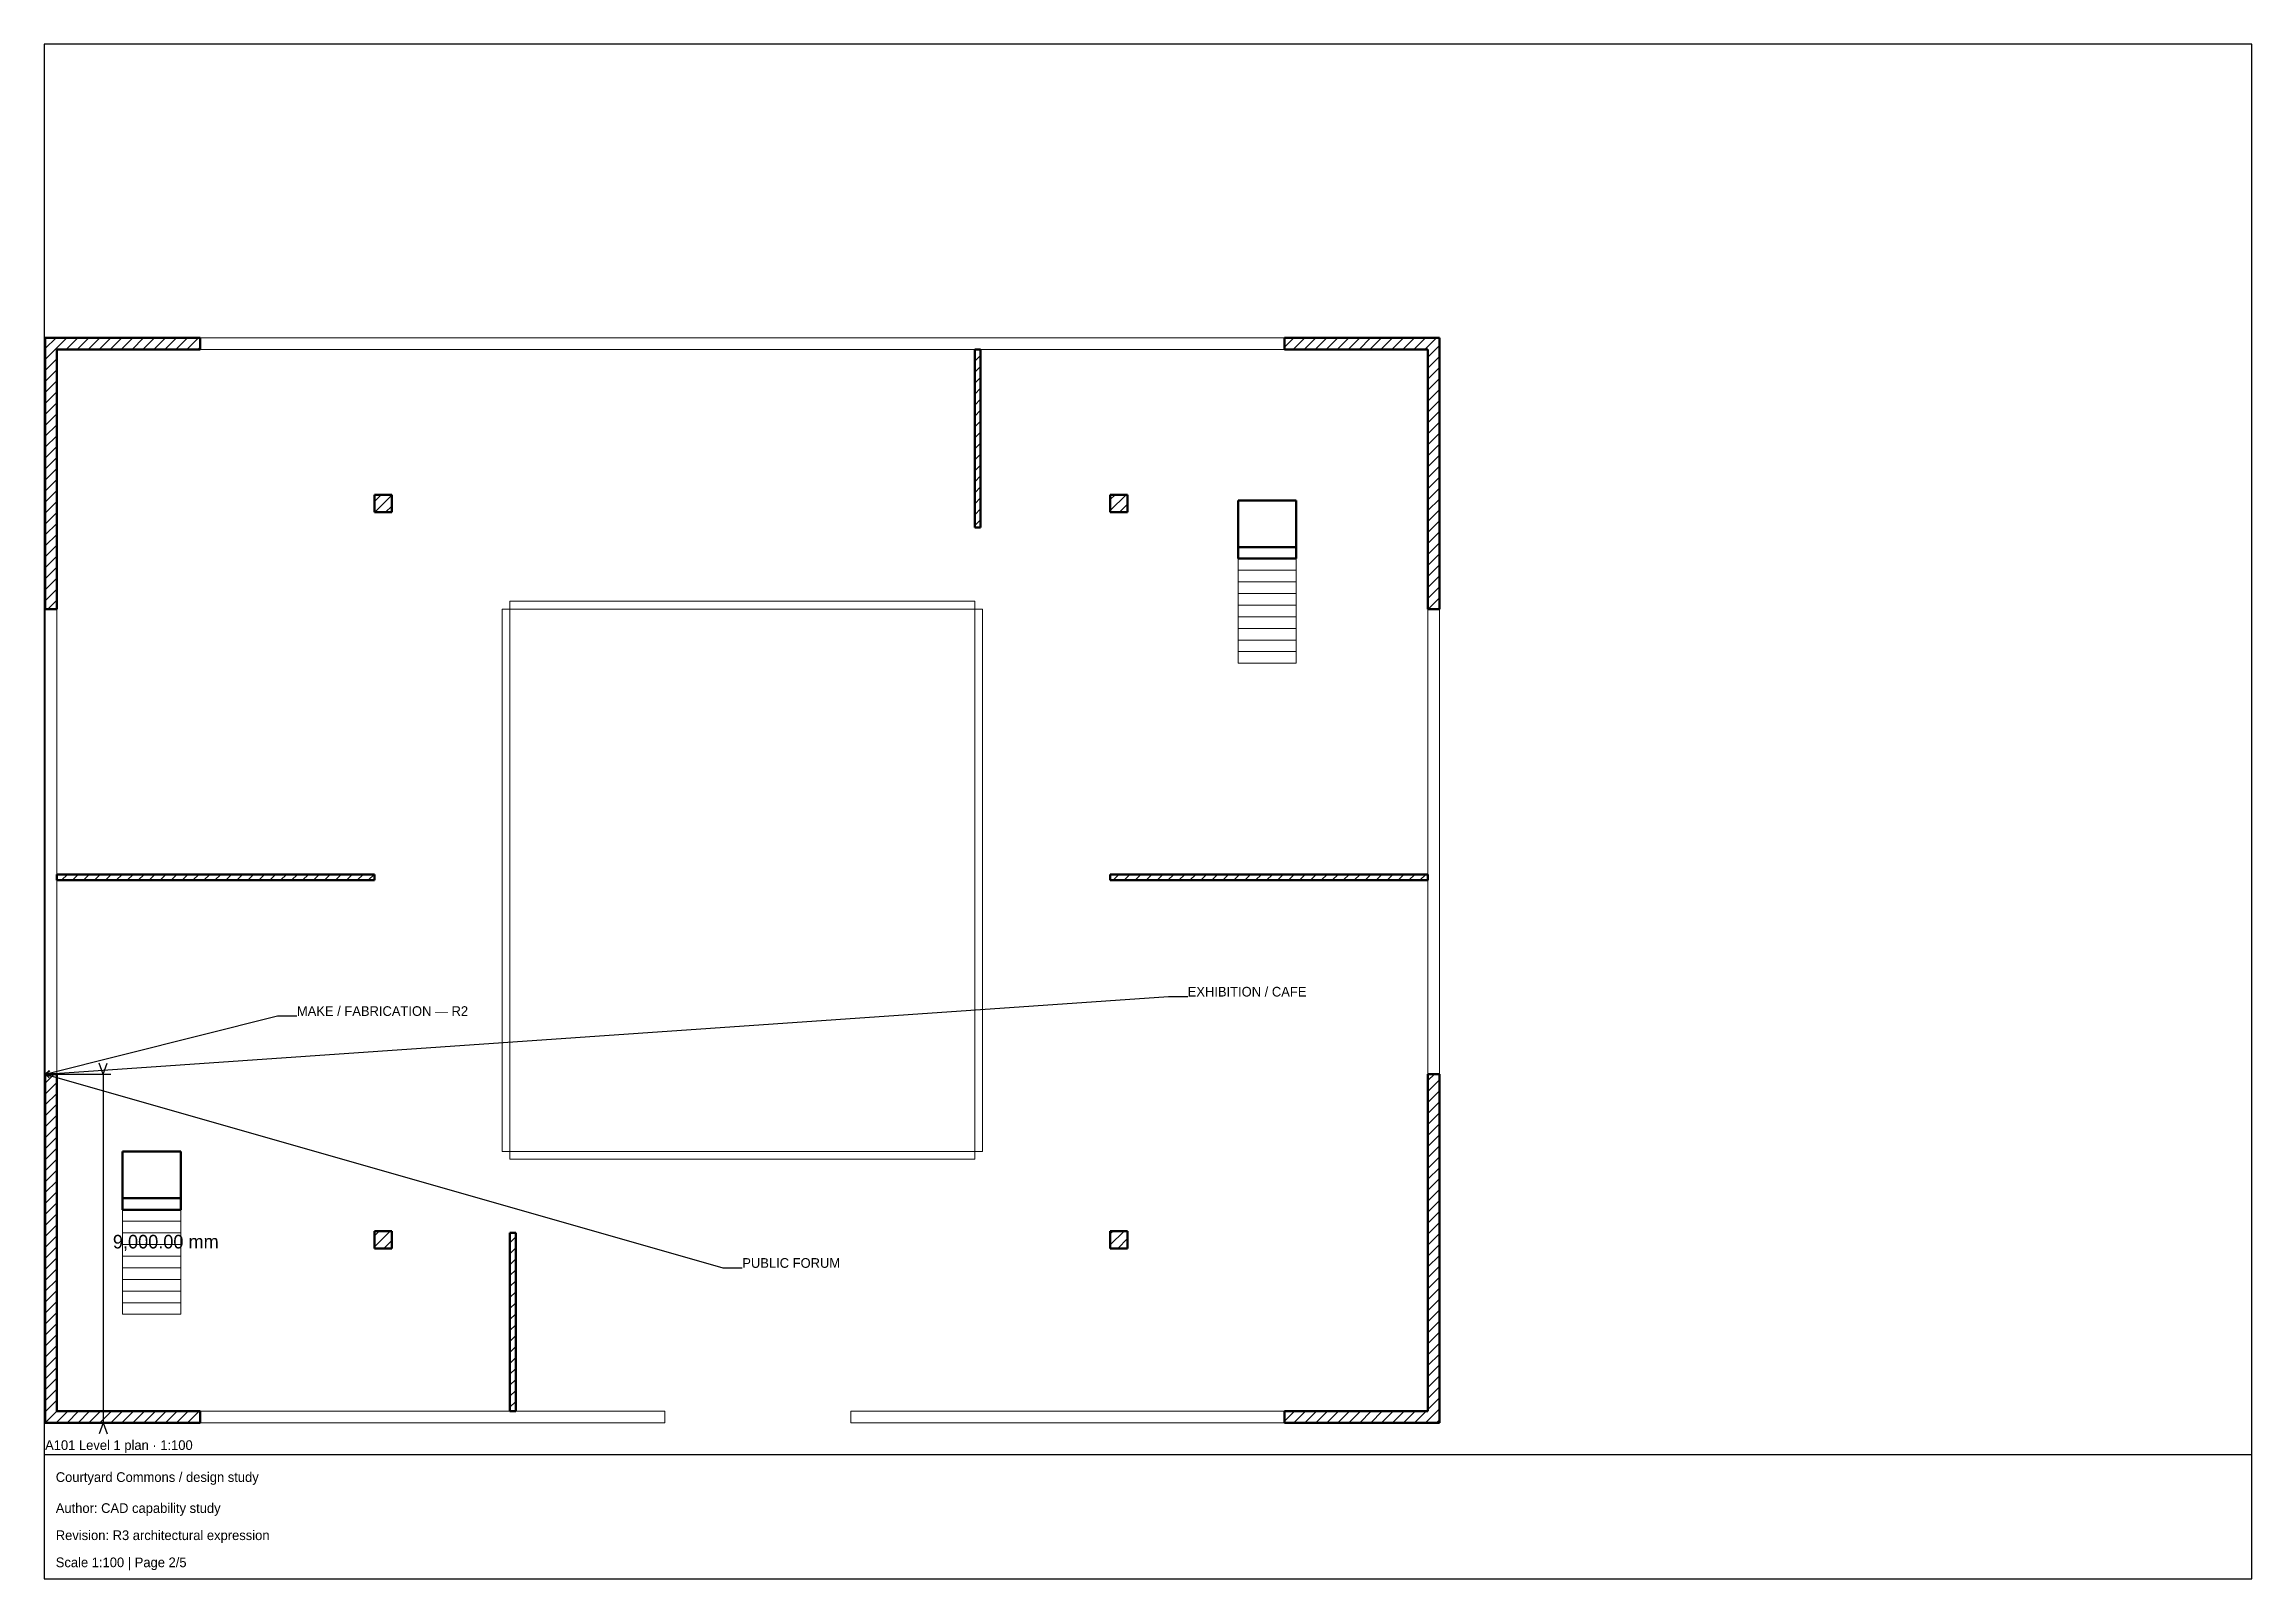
# Model space of a CAD drawing. Header units: millimetres. Extents: x 50626 to 51196, y 12 to 408.
import ezdxf

# ---------------------------------------------------------------- set-up
doc = ezdxf.new("R2010")
doc.units = ezdxf.units.MM
doc.layers.add('90 Derived drawings', color=7, linetype='CONTINUOUS', lineweight=25, true_color=0x202020)
doc.layers.add('Default', color=7, linetype='CONTINUOUS', lineweight=25, true_color=0x4f8cff)

msp = doc.modelspace()

# ---------------------------------------------------------------- linework, layer by layer
at = {"layer": '90 Derived drawings', "linetype": 'CONTINUOUS', "lineweight": 50, "true_color": 0x202020}
for p, q in [((50626.25, 332.25), (50626.25, 262.25)), ((50626.25, 332.25), (50666.25, 332.25)), ((50666.25, 332.25), (50666.25, 329.25)), ((50946.25, 332.25), (50946.25, 329.25)), ((50946.25, 332.25), (50986.25, 332.25)), ((50986.25, 332.25), (50986.25, 262.25)), ((50629.25, 329.25), (50629.25, 262.25)), ((50629.25, 329.25), (50666.25, 329.25)), ((50866.25, 329.25), (50866.25, 283.25)), ((50866.25, 329.25), (50867.75, 329.25)), ((50867.75, 329.25), (50867.75, 283.25)), ((50946.25, 329.25), (50983.25, 329.25)), ((50983.25, 329.25), (50983.25, 262.25)), ((50711.25, 291.75), (50711.25, 287.25)), ((50711.25, 291.75), (50715.75, 291.75)), ((50715.75, 291.75), (50715.75, 287.25)), ((50901.25, 291.75), (50901.25, 287.25)), ((50901.25, 291.75), (50905.75, 291.75)), ((50905.75, 291.75), (50905.75, 287.25)), ((50711.25, 287.25), (50715.75, 287.25)), ((50901.25, 287.25), (50905.75, 287.25)), ((50934.25, 290.25), (50934.25, 278.25)), ((50949.25, 290.25), (50934.25, 290.25)), ((50949.25, 290.25), (50949.25, 278.25)), ((50866.25, 283.25), (50867.75, 283.25)), ((50934.25, 278.25), (50934.25, 275.25)), ((50934.25, 278.25), (50949.25, 278.25)), ((50934.25, 275.25), (50949.25, 275.25)), ((50949.25, 278.25), (50949.25, 275.25)), ((50626.25, 262.25), (50629.25, 262.25)), ((50983.25, 262.25), (50986.25, 262.25)), ((50629.25, 193.75), (50629.25, 192.25)), ((50629.25, 193.75), (50711.25, 193.75)), ((50629.25, 192.25), (50711.25, 192.25)), ((50711.25, 193.75), (50711.25, 192.25)), ((50901.25, 193.75), (50901.25, 192.25)), ((50901.25, 193.75), (50983.25, 193.75)), ((50901.25, 192.25), (50983.25, 192.25)), ((50983.25, 193.75), (50983.25, 192.25)), ((50626.25, 142.25), (50626.25, 52.25)), ((50626.25, 142.25), (50629.25, 142.25)), ((50629.25, 142.25), (50629.25, 55.25)), ((50983.25, 142.25), (50983.25, 55.25)), ((50983.25, 142.25), (50986.25, 142.25)), ((50986.25, 142.25), (50986.25, 52.25)), ((50646.25, 122.25), (50646.25, 110.25)), ((50661.25, 122.25), (50646.25, 122.25)), ((50661.25, 122.25), (50661.25, 110.25)), ((50646.25, 110.25), (50646.25, 107.25)), ((50646.25, 110.25), (50661.25, 110.25)), ((50661.25, 110.25), (50661.25, 107.25)), ((50646.25, 107.25), (50661.25, 107.25)), ((50711.25, 101.75), (50711.25, 97.25)), ((50711.25, 101.75), (50715.75, 101.75)), ((50711.25, 97.25), (50715.75, 97.25)), ((50715.75, 101.75), (50715.75, 97.25)), ((50746.25, 101.25), (50746.25, 55.25)), ((50746.25, 101.25), (50747.75, 101.25)), ((50747.75, 101.25), (50747.75, 55.25)), ((50901.25, 101.75), (50901.25, 97.25)), ((50901.25, 101.75), (50905.75, 101.75)), ((50901.25, 97.25), (50905.75, 97.25)), ((50905.75, 101.75), (50905.75, 97.25)), ((50626.25, 52.25), (50666.25, 52.25)), ((50629.25, 55.25), (50666.25, 55.25)), ((50666.25, 55.25), (50666.25, 52.25)), ((50746.25, 55.25), (50747.75, 55.25)), ((50946.25, 55.25), (50946.25, 52.25)), ((50946.25, 55.25), (50983.25, 55.25)), ((50946.25, 52.25), (50986.25, 52.25))]:
    msp.add_line(p, q, dxfattribs=at)
at = {"layer": '90 Derived drawings', "linetype": 'CONTINUOUS', "lineweight": 13, "true_color": 0x202020}
for p, q in [((50626.25, 326.61), (50631.89, 332.25)), ((50626.25, 329.44), (50629.06, 332.25)), ((50631.72, 329.25), (50634.72, 332.25)), ((50634.55, 329.25), (50637.55, 332.25)), ((50637.38, 329.25), (50640.38, 332.25)), ((50640.21, 329.25), (50643.21, 332.25)), ((50643.03, 329.25), (50646.03, 332.25)), ((50645.86, 329.25), (50648.86, 332.25)), ((50648.69, 329.25), (50651.69, 332.25)), ((50651.52, 329.25), (50654.52, 332.25)), ((50654.35, 329.25), (50657.35, 332.25)), ((50657.18, 329.25), (50660.18, 332.25)), ((50660.01, 329.25), (50663.01, 332.25)), ((50662.83, 329.25), (50665.83, 332.25)), ((50946.25, 329.82), (50948.68, 332.25)), ((50948.5, 329.25), (50951.5, 332.25)), ((50951.33, 329.25), (50954.33, 332.25)), ((50954.16, 329.25), (50957.16, 332.25)), ((50956.99, 329.25), (50959.99, 332.25)), ((50959.82, 329.25), (50962.82, 332.25)), ((50962.65, 329.25), (50965.65, 332.25)), ((50965.48, 329.25), (50968.48, 332.25)), ((50968.3, 329.25), (50971.3, 332.25)), ((50971.13, 329.25), (50974.13, 332.25)), ((50973.96, 329.25), (50976.96, 332.25)), ((50976.79, 329.25), (50979.79, 332.25)), ((50979.62, 329.25), (50982.62, 332.25)), ((50982.45, 329.25), (50985.45, 332.25)), ((50626.25, 323.78), (50629.25, 326.78)), ((50665.66, 329.25), (50666.25, 329.84)), ((50866.25, 329.02), (50866.48, 329.25)), ((50866.25, 326.19), (50867.75, 327.69)), ((50983.25, 327.23), (50986.25, 330.23)), ((50983.25, 324.4), (50986.25, 327.4)), ((50626.25, 320.95), (50629.25, 323.95)), ((50626.25, 318.12), (50629.25, 321.12)), ((50866.25, 323.36), (50867.75, 324.86)), ((50866.25, 320.53), (50867.75, 322.03)), ((50866.25, 317.71), (50867.75, 319.21)), ((50983.25, 321.57), (50986.25, 324.57)), ((50983.25, 318.74), (50986.25, 321.74)), ((50626.25, 315.29), (50629.25, 318.29)), ((50626.25, 312.47), (50629.25, 315.47)), ((50866.25, 314.88), (50867.75, 316.38)), ((50866.25, 312.05), (50867.75, 313.55)), ((50983.25, 315.91), (50986.25, 318.91)), ((50983.25, 313.08), (50986.25, 316.08)), ((50626.25, 309.64), (50629.25, 312.64)), ((50626.25, 306.81), (50629.25, 309.81)), ((50866.25, 309.22), (50867.75, 310.72)), ((50866.25, 306.39), (50867.75, 307.89)), ((50983.25, 310.26), (50986.25, 313.26)), ((50983.25, 307.43), (50986.25, 310.43)), ((50626.25, 303.98), (50629.25, 306.98)), ((50626.25, 301.15), (50629.25, 304.15)), ((50866.25, 303.56), (50867.75, 305.06)), ((50866.25, 300.74), (50867.75, 302.24)), ((50983.25, 304.6), (50986.25, 307.6)), ((50983.25, 301.77), (50986.25, 304.77)), ((50626.25, 298.32), (50629.25, 301.32)), ((50626.25, 295.49), (50629.25, 298.49)), ((50866.25, 297.91), (50867.75, 299.41)), ((50866.25, 295.08), (50867.75, 296.58)), ((50983.25, 298.94), (50986.25, 301.94)), ((50983.25, 296.11), (50986.25, 299.11)), ((50626.25, 292.67), (50629.25, 295.67)), ((50626.25, 289.84), (50629.25, 292.84)), ((50711.25, 289.99), (50713.01, 291.75)), ((50711.34, 287.25), (50715.75, 291.66)), ((50866.25, 292.25), (50867.75, 293.75)), ((50866.25, 289.42), (50867.75, 290.92)), ((50901.25, 287.65), (50905.35, 291.75)), ((50901.25, 290.48), (50902.52, 291.75)), ((50983.25, 293.28), (50986.25, 296.28)), ((50983.25, 290.46), (50986.25, 293.46)), ((50626.25, 287.01), (50629.25, 290.01)), ((50626.25, 284.18), (50629.25, 287.18)), ((50714.17, 287.25), (50715.75, 288.83)), ((50866.25, 286.59), (50867.75, 288.09)), ((50866.25, 283.76), (50867.75, 285.26)), ((50903.68, 287.25), (50905.75, 289.32)), ((50983.25, 287.63), (50986.25, 290.63)), ((50983.25, 284.8), (50986.25, 287.8)), ((50626.25, 281.35), (50629.25, 284.35)), ((50626.25, 278.52), (50629.25, 281.52)), ((50983.25, 281.97), (50986.25, 284.97)), ((50983.25, 279.14), (50986.25, 282.14)), ((50983.25, 276.31), (50986.25, 279.31)), ((50626.25, 275.7), (50629.25, 278.7)), ((50626.25, 272.87), (50629.25, 275.87)), ((50983.25, 273.49), (50986.25, 276.49)), ((50983.25, 270.66), (50986.25, 273.66)), ((50626.25, 270.04), (50629.25, 273.04)), ((50626.25, 267.21), (50629.25, 270.21)), ((50983.25, 267.83), (50986.25, 270.83)), ((50983.25, 265), (50986.25, 268)), ((50626.25, 264.38), (50629.25, 267.38)), ((50626.95, 262.25), (50629.25, 264.55)), ((50983.33, 262.25), (50986.25, 265.17)), ((50986.16, 262.25), (50986.25, 262.34)), ((50630.49, 192.25), (50631.99, 193.75)), ((50633.31, 192.25), (50634.81, 193.75)), ((50636.14, 192.25), (50637.64, 193.75)), ((50638.97, 192.25), (50640.47, 193.75)), ((50641.8, 192.25), (50643.3, 193.75)), ((50644.63, 192.25), (50646.13, 193.75)), ((50647.46, 192.25), (50648.96, 193.75)), ((50650.28, 192.25), (50651.78, 193.75)), ((50653.11, 192.25), (50654.61, 193.75)), ((50655.94, 192.25), (50657.44, 193.75)), ((50658.77, 192.25), (50660.27, 193.75)), ((50661.6, 192.25), (50663.1, 193.75)), ((50664.43, 192.25), (50665.93, 193.75)), ((50667.26, 192.25), (50668.76, 193.75)), ((50670.08, 192.25), (50671.58, 193.75)), ((50672.91, 192.25), (50674.41, 193.75)), ((50675.74, 192.25), (50677.24, 193.75)), ((50678.57, 192.25), (50680.07, 193.75)), ((50681.4, 192.25), (50682.9, 193.75)), ((50684.23, 192.25), (50685.73, 193.75)), ((50687.05, 192.25), (50688.55, 193.75)), ((50689.88, 192.25), (50691.38, 193.75)), ((50692.71, 192.25), (50694.21, 193.75)), ((50695.54, 192.25), (50697.04, 193.75)), ((50698.37, 192.25), (50699.87, 193.75)), ((50701.2, 192.25), (50702.7, 193.75)), ((50704.02, 192.25), (50705.52, 193.75)), ((50706.85, 192.25), (50708.35, 193.75)), ((50709.68, 192.25), (50711.18, 193.75)), ((50902.01, 192.25), (50903.51, 193.75)), ((50904.84, 192.25), (50906.34, 193.75)), ((50907.67, 192.25), (50909.17, 193.75)), ((50910.5, 192.25), (50912, 193.75)), ((50913.33, 192.25), (50914.83, 193.75)), ((50916.16, 192.25), (50917.66, 193.75)), ((50918.99, 192.25), (50920.49, 193.75)), ((50921.81, 192.25), (50923.31, 193.75)), ((50924.64, 192.25), (50926.14, 193.75)), ((50927.47, 192.25), (50928.97, 193.75)), ((50930.3, 192.25), (50931.8, 193.75)), ((50933.13, 192.25), (50934.63, 193.75)), ((50935.96, 192.25), (50937.46, 193.75)), ((50938.78, 192.25), (50940.28, 193.75)), ((50941.61, 192.25), (50943.11, 193.75)), ((50944.44, 192.25), (50945.94, 193.75)), ((50947.27, 192.25), (50948.77, 193.75)), ((50950.1, 192.25), (50951.6, 193.75)), ((50952.93, 192.25), (50954.43, 193.75)), ((50955.75, 192.25), (50957.25, 193.75)), ((50958.58, 192.25), (50960.08, 193.75)), ((50961.41, 192.25), (50962.91, 193.75)), ((50964.24, 192.25), (50965.74, 193.75)), ((50967.07, 192.25), (50968.57, 193.75)), ((50969.9, 192.25), (50971.4, 193.75)), ((50972.73, 192.25), (50974.23, 193.75)), ((50975.55, 192.25), (50977.05, 193.75)), ((50978.38, 192.25), (50979.88, 193.75)), ((50981.21, 192.25), (50982.71, 193.75)), ((50626.25, 139.93), (50628.57, 142.25)), ((50626.25, 137.1), (50629.25, 140.1)), ((50626.25, 134.27), (50629.25, 137.27)), ((50983.25, 140.55), (50984.95, 142.25)), ((50983.25, 137.72), (50986.25, 140.72)), ((50983.25, 134.89), (50986.25, 137.89)), ((50626.25, 131.45), (50629.25, 134.45)), ((50626.25, 128.62), (50629.25, 131.62)), ((50983.25, 132.06), (50986.25, 135.06)), ((50983.25, 129.24), (50986.25, 132.24)), ((50626.25, 125.79), (50629.25, 128.79)), ((50626.25, 122.96), (50629.25, 125.96)), ((50983.25, 126.41), (50986.25, 129.41)), ((50983.25, 123.58), (50986.25, 126.58)), ((50626.25, 120.13), (50629.25, 123.13)), ((50626.25, 117.3), (50629.25, 120.3)), ((50983.25, 120.75), (50986.25, 123.75)), ((50983.25, 117.92), (50986.25, 120.92)), ((50626.25, 114.48), (50629.25, 117.48)), ((50626.25, 111.65), (50629.25, 114.65)), ((50983.25, 115.09), (50986.25, 118.09)), ((50983.25, 112.27), (50986.25, 115.27)), ((50626.25, 108.82), (50629.25, 111.82)), ((50626.25, 105.99), (50629.25, 108.99)), ((50983.25, 109.44), (50986.25, 112.44)), ((50983.25, 106.61), (50986.25, 109.61)), ((50626.25, 103.16), (50629.25, 106.16)), ((50626.25, 100.33), (50629.25, 103.33)), ((50983.25, 103.78), (50986.25, 106.78)), ((50983.25, 100.95), (50986.25, 103.95)), ((50626.25, 97.5), (50629.25, 100.5)), ((50626.25, 94.68), (50629.25, 97.68)), ((50711.25, 97.65), (50715.35, 101.75)), ((50711.25, 100.48), (50712.52, 101.75)), ((50713.68, 97.25), (50715.75, 99.32)), ((50746.25, 98.71), (50747.75, 100.21)), ((50746.25, 95.88), (50747.75, 97.38)), ((50901.25, 98.15), (50904.85, 101.75)), ((50901.25, 100.98), (50902.02, 101.75)), ((50903.18, 97.25), (50905.75, 99.82)), ((50983.25, 98.12), (50986.25, 101.12)), ((50983.25, 95.29), (50986.25, 98.29)), ((50626.25, 91.85), (50629.25, 94.85)), ((50626.25, 89.02), (50629.25, 92.02)), ((50746.25, 93.05), (50747.75, 94.55)), ((50746.25, 90.23), (50747.75, 91.73)), ((50983.25, 92.47), (50986.25, 95.47)), ((50983.25, 89.64), (50986.25, 92.64)), ((50626.25, 86.19), (50629.25, 89.19)), ((50626.25, 83.36), (50629.25, 86.36)), ((50746.25, 87.4), (50747.75, 88.9)), ((50746.25, 84.57), (50747.75, 86.07)), ((50983.25, 86.81), (50986.25, 89.81)), ((50983.25, 83.98), (50986.25, 86.98)), ((50626.25, 80.53), (50629.25, 83.53)), ((50626.25, 77.71), (50629.25, 80.71)), ((50746.25, 81.74), (50747.75, 83.24)), ((50746.25, 78.91), (50747.75, 80.41)), ((50983.25, 81.15), (50986.25, 84.15)), ((50983.25, 78.32), (50986.25, 81.32)), ((50626.25, 74.88), (50629.25, 77.88)), ((50626.25, 72.05), (50629.25, 75.05)), ((50746.25, 76.08), (50747.75, 77.58)), ((50746.25, 73.26), (50747.75, 74.76)), ((50983.25, 75.5), (50986.25, 78.5)), ((50983.25, 72.67), (50986.25, 75.67)), ((50626.25, 69.22), (50629.25, 72.22)), ((50626.25, 66.39), (50629.25, 69.39)), ((50746.25, 70.43), (50747.75, 71.93)), ((50746.25, 67.6), (50747.75, 69.1)), ((50983.25, 69.84), (50986.25, 72.84)), ((50983.25, 67.01), (50986.25, 70.01)), ((50626.25, 63.56), (50629.25, 66.56)), ((50626.25, 60.74), (50629.25, 63.74)), ((50746.25, 64.77), (50747.75, 66.27)), ((50746.25, 61.94), (50747.75, 63.44)), ((50983.25, 64.18), (50986.25, 67.18)), ((50983.25, 61.35), (50986.25, 64.35)), ((50626.25, 57.91), (50629.25, 60.91)), ((50626.25, 55.08), (50629.25, 58.08)), ((50746.25, 59.11), (50747.75, 60.61)), ((50746.25, 56.28), (50747.75, 57.78)), ((50983.25, 58.53), (50986.25, 61.53)), ((50983.25, 55.7), (50986.25, 58.7)), ((50626.25, 52.25), (50629.25, 55.25)), ((50629.08, 52.25), (50632.08, 55.25)), ((50631.91, 52.25), (50634.91, 55.25)), ((50634.74, 52.25), (50637.74, 55.25)), ((50637.56, 52.25), (50640.56, 55.25)), ((50640.39, 52.25), (50643.39, 55.25)), ((50643.22, 52.25), (50646.22, 55.25)), ((50646.05, 52.25), (50649.05, 55.25)), ((50648.88, 52.25), (50651.88, 55.25)), ((50651.71, 52.25), (50654.71, 55.25)), ((50654.53, 52.25), (50657.53, 55.25)), ((50657.36, 52.25), (50660.36, 55.25)), ((50660.19, 52.25), (50663.19, 55.25)), ((50663.02, 52.25), (50666.02, 55.25)), ((50665.85, 52.25), (50666.25, 52.65)), ((50946.25, 52.64), (50948.86, 55.25)), ((50948.69, 52.25), (50951.69, 55.25)), ((50951.52, 52.25), (50954.52, 55.25)), ((50954.35, 52.25), (50957.35, 55.25)), ((50957.18, 52.25), (50960.18, 55.25)), ((50960, 52.25), (50963, 55.25)), ((50962.83, 52.25), (50965.83, 55.25)), ((50965.66, 52.25), (50968.66, 55.25)), ((50968.49, 52.25), (50971.49, 55.25)), ((50971.32, 52.25), (50974.32, 55.25)), ((50974.15, 52.25), (50977.15, 55.25)), ((50976.97, 52.25), (50979.97, 55.25)), ((50979.8, 52.25), (50982.8, 55.25)), ((50982.63, 52.25), (50986.25, 55.87)), ((50985.46, 52.25), (50986.25, 53.04))]:
    msp.add_line(p, q, dxfattribs=at)
at = {"layer": '90 Derived drawings', "linetype": 'CONTINUOUS', "lineweight": 18, "true_color": 0x202020}
for p, q in [((50666.25, 332.25), (50946.25, 332.25)), ((50666.25, 329.25), (50866.25, 329.25)), ((50867.75, 329.25), (50946.25, 329.25)), ((50934.25, 275.25), (50934.25, 272.25)), ((50949.25, 275.25), (50949.25, 272.25)), ((50934.25, 272.25), (50934.25, 269.25)), ((50934.25, 272.25), (50949.25, 272.25)), ((50934.25, 269.25), (50934.25, 266.25)), ((50934.25, 269.25), (50949.25, 269.25)), ((50949.25, 272.25), (50949.25, 269.25)), ((50949.25, 269.25), (50949.25, 266.25)), ((50626.25, 262.25), (50626.25, 142.25)), ((50629.25, 262.25), (50629.25, 193.75)), ((50744.25, 122.25), (50744.25, 262.25)), ((50744.25, 262.25), (50746.25, 262.25)), ((50746.25, 262.25), (50746.25, 264.25)), ((50746.25, 264.25), (50866.25, 264.25)), ((50746.25, 262.25), (50866.25, 262.25)), ((50746.25, 122.25), (50746.25, 262.25)), ((50866.25, 262.25), (50866.25, 264.25)), ((50866.25, 122.25), (50866.25, 262.25)), ((50866.25, 262.25), (50868.25, 262.25)), ((50868.25, 122.25), (50868.25, 262.25)), ((50934.25, 266.25), (50934.25, 263.25)), ((50934.25, 266.25), (50949.25, 266.25)), ((50934.25, 263.25), (50934.25, 260.25)), ((50934.25, 263.25), (50949.25, 263.25)), ((50949.25, 266.25), (50949.25, 263.25)), ((50949.25, 263.25), (50949.25, 260.25)), ((50983.25, 262.25), (50983.25, 193.75)), ((50986.25, 262.25), (50986.25, 142.25)), ((50934.25, 260.25), (50934.25, 257.25)), ((50934.25, 260.25), (50949.25, 260.25)), ((50934.25, 257.25), (50934.25, 254.25)), ((50934.25, 257.25), (50949.25, 257.25)), ((50949.25, 260.25), (50949.25, 257.25)), ((50949.25, 257.25), (50949.25, 254.25)), ((50934.25, 254.25), (50934.25, 251.25)), ((50934.25, 254.25), (50949.25, 254.25)), ((50934.25, 251.25), (50934.25, 248.25)), ((50934.25, 251.25), (50949.25, 251.25)), ((50949.25, 254.25), (50949.25, 251.25)), ((50949.25, 251.25), (50949.25, 248.25)), ((50934.25, 248.25), (50949.25, 248.25)), ((50629.25, 192.25), (50629.25, 142.25)), ((50983.25, 192.25), (50983.25, 142.25)), ((50744.25, 122.25), (50746.25, 122.25)), ((50746.25, 120.25), (50746.25, 122.25)), ((50746.25, 122.25), (50866.25, 122.25)), ((50746.25, 120.25), (50866.25, 120.25)), ((50866.25, 120.25), (50866.25, 122.25)), ((50866.25, 122.25), (50868.25, 122.25)), ((50646.25, 107.25), (50646.25, 104.25)), ((50646.25, 104.25), (50646.25, 101.25)), ((50646.25, 104.25), (50661.25, 104.25)), ((50661.25, 107.25), (50661.25, 104.25)), ((50661.25, 104.25), (50661.25, 101.25)), ((50646.25, 101.25), (50646.25, 98.25)), ((50646.25, 101.25), (50661.25, 101.25)), ((50646.25, 98.25), (50646.25, 95.25)), ((50646.25, 98.25), (50661.25, 98.25)), ((50661.25, 101.25), (50661.25, 98.25)), ((50661.25, 98.25), (50661.25, 95.25)), ((50646.25, 95.25), (50646.25, 92.25)), ((50646.25, 95.25), (50661.25, 95.25)), ((50646.25, 92.25), (50646.25, 89.25)), ((50646.25, 92.25), (50661.25, 92.25)), ((50661.25, 95.25), (50661.25, 92.25)), ((50661.25, 92.25), (50661.25, 89.25)), ((50646.25, 89.25), (50646.25, 86.25)), ((50646.25, 89.25), (50661.25, 89.25)), ((50646.25, 86.25), (50646.25, 83.25)), ((50646.25, 86.25), (50661.25, 86.25)), ((50661.25, 89.25), (50661.25, 86.25)), ((50661.25, 86.25), (50661.25, 83.25)), ((50646.25, 83.25), (50646.25, 80.25)), ((50646.25, 83.25), (50661.25, 83.25)), ((50646.25, 80.25), (50661.25, 80.25)), ((50661.25, 83.25), (50661.25, 80.25)), ((50666.25, 55.25), (50746.25, 55.25)), ((50666.25, 52.25), (50786.25, 52.25)), ((50747.75, 55.25), (50786.25, 55.25)), ((50786.25, 52.25), (50786.25, 55.25)), ((50834.25, 52.25), (50834.25, 55.25)), ((50834.25, 55.25), (50946.25, 55.25)), ((50834.25, 52.25), (50946.25, 52.25))]:
    msp.add_line(p, q, dxfattribs=at)
at = {"layer": '90 Derived drawings', "linetype": 'CONTINUOUS', "lineweight": 25, "true_color": 0x202020}
for points in [[(50626.25, 142.25, 0), (50916.25, 162.25, 0), (50921.25, 162.25, 0)], [(50626.25, 142.25, 0), (50686.25, 157.25, 0), (50691.25, 157.25, 0)], [(50627.31, 143.16, 0), (50626.25, 142.25, 0), (50627.61, 141.95, 0)], [(50627.45, 142.96, 0), (50626.25, 142.25, 0), (50627.54, 141.71, 0)], [(50627.62, 142.51, 0), (50626.25, 142.25, 0), (50627.28, 141.31, 0)], [(50641.25, 142.25, 0), (50640.22, 145.07, 0)], [(50641.25, 142.25, 0), (50642.28, 145.07, 0)], [(50626.25, 142.25, 0), (50801.25, 92.25, 0), (50806.25, 92.25, 0)], [(50626.25, 142.25, 0), (50643.25, 142.25, 0)], [(50641.25, 142.25, 0), (50641.25, 52.25, 0)], [(50626.25, 52.25, 0), (50643.25, 52.25, 0)], [(50641.25, 52.25, 0), (50640.22, 49.43, 0)], [(50641.25, 52.25, 0), (50642.28, 49.43, 0)]]:
    msp.add_polyline3d(points, dxfattribs=at)
at = {"layer": 'Default', "linetype": 'CONTINUOUS', "lineweight": 25, "true_color": 0x4f8cff}
for points in [[(50626, 12), (51196, 12), (51196, 408), (50626, 408)], [(50626, 12), (51196, 12), (51196, 44), (50626, 44)]]:
    msp.add_lwpolyline(points, close=True, dxfattribs=at)

# ---------------------------------------------------------------- texts
at = {"layer": '90 Derived drawings', "linetype": 'CONTINUOUS', "lineweight": 25, "true_color": 0x202020}
for s, height, p in [('MAKE / FABRICATION — R2', 2.5, (50691.25, 157.25)), ('EXHIBITION / CAFE', 2.5, (50921.25, 162.25)), ('9,000.00 mm', 3.5, (50643.75, 97.25)), ('PUBLIC FORUM', 2.5, (50806.25, 92.25)), ('A101 Level 1 plan · 1:100', 2.5, (50626.25, 45.25))]:
    msp.add_text(s, height=height, dxfattribs=at).set_placement(p)
at = {"layer": 'Default', "linetype": 'CONTINUOUS', "lineweight": 25, "true_color": 0x4f8cff}
for s, p in [('Courtyard Commons / design study', (50629, 37)), ('Author: CAD capability study', (50629, 29)), ('Revision: R3 architectural expression', (50629, 22)), ('Scale 1:100 | Page 2/5', (50629, 15))]:
    msp.add_text(s, height=2.5, dxfattribs=at).set_placement(p)

doc.saveas('drawing.dxf')
